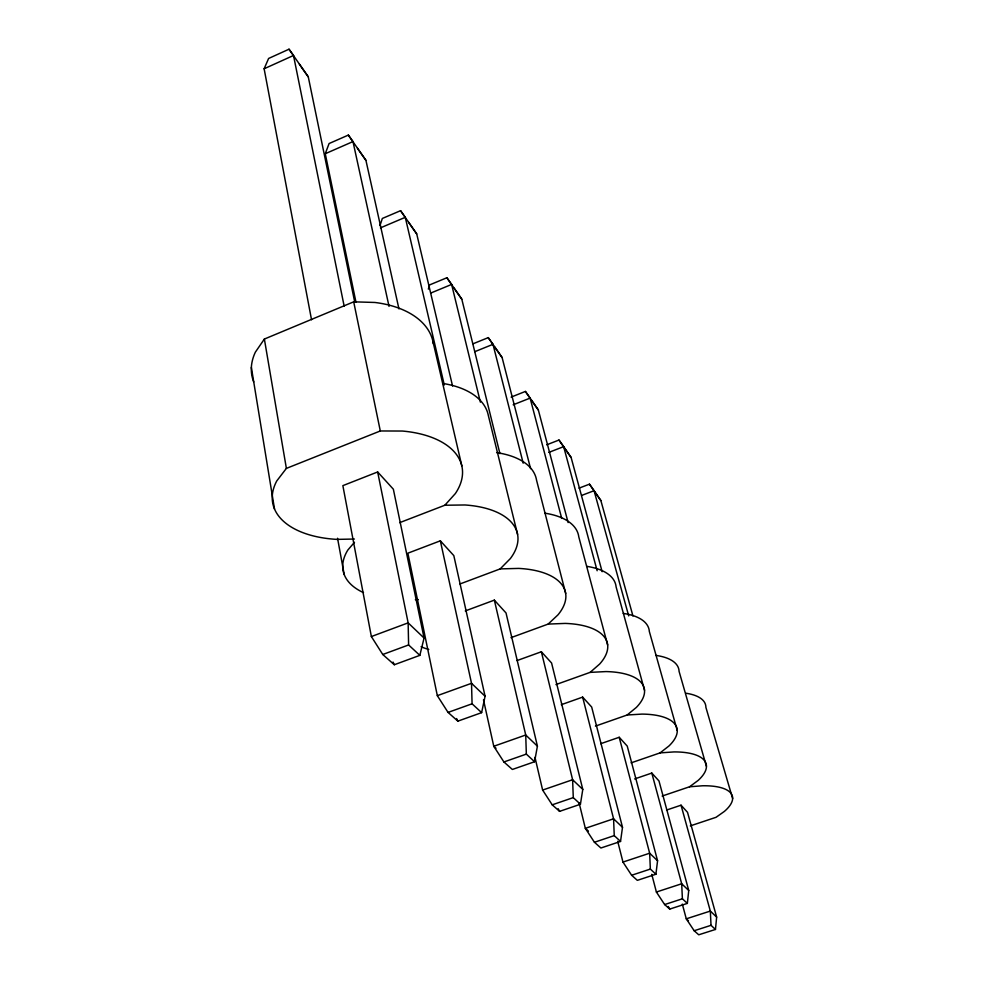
<?xml version="1.0" encoding="UTF-8"?>
<svg xmlns="http://www.w3.org/2000/svg" width="984" height="984" viewBox="0 0 984 984"><rect width="100%" height="100%" fill="white"/><g stroke="black" fill="none" stroke-linecap="round" stroke-linejoin="round"><path stroke-width="1.48" d="M682.33 904.124L686.279 918.822L694.163 930.741L698.738 934.8L715.466 929.449L716.647 917.1L687.509 812.304L681.039 805.195L666.549 810.066M651.765 874.333L656.389 892.033L664.643 904.554L669.747 909.081L687.349 903.386L688.739 890.495L658.985 780.964L651.802 773.067L634.619 778.947M617.694 841.271L622.97 862.07L631.63 875.256L637.349 880.348L655.91 874.235L657.57 860.754L627.238 746.093L619.207 737.274L600.695 743.707M579.17 803.116L585.332 828.331L594.434 842.267L600.904 848.011L620.535 841.443L622.503 827.31L591.679 707.041L582.651 697.115L561.286 704.692M534.976 757.336L542.627 790.066L552.221 804.826L559.588 811.357L580.425 804.248L582.786 789.426L551.581 663.007L541.36 651.765L516.994 660.584M483.488 699.821L493.771 746.266L503.906 761.96L512.369 769.463L534.57 761.739L537.412 746.155L506.022 612.958L494.349 600.129L465.284 610.916M481.631 712.65L485.075 696.241L453.808 555.603L440.34 540.819L407.868 553.192L437.327 695.663L448.052 712.416L457.88 721.137L481.631 712.65L472.074 703.794L471.521 683.314L440.34 540.819M419.836 655.356L424.067 638.038L393.354 489.208L377.659 471.963L342.863 485.641L371.362 636.55L382.764 654.495L394.313 664.741L419.836 655.356L408.606 644.951L408.139 622.86L377.659 471.963M428.347 289.136L429.565 284.93L446.884 277.746L451.619 284.438L480.377 402.161M379.984 225.607L382.333 218.46L400.562 210.687L405.273 217.316L444.288 385.002M355.962 302.162L325.261 153.725L329.087 143.541L348.348 135.091L352.973 141.585L389.037 306.393M311.534 319.775L264.13 68.769L268.607 58.462L289.025 49.2L293.503 55.473L344.166 306.196M433.354 343.834A92.115 55.977 -10.3 0 0 374.916 302.469L353.699 301.83L264.376 339.049L255.36 352.161A92.115 55.977 -10.3 0 0 253.724 381.94M399.676 522.652L444.842 505.235L455.346 493.574A96.383 52.398 -10.8 0 0 402.419 431.041L380.304 430.967L286.381 468.396L276.738 480.979A96.383 52.398 -10.8 0 0 336.86 539.38L354.4 539.035M354.474 542.295L347.832 550.044A89.114 45.043 -12.1 0 0 363.502 592.639M459.934 583.979L500.179 568.9L510.352 558.58A89.114 45.043 -12.1 0 0 464.989 504.976L444.842 505.235M510.991 637.657L548.137 624.09L557.977 614.852A82.914 39.102 -12.9 0 0 518.666 568.408L500.179 568.9M555.935 684.593L590.105 672.38L599.625 664.065A77.564 34.255 -13.6 0 0 565.222 623.413L548.137 624.09M595.418 726.118L627.152 714.999L636.328 707.447A72.877 30.246 -14 0 0 605.984 671.58L590.105 672.38M631.101 762.858L660.079 752.883L668.948 745.983A68.745 26.888 -14.3 0 0 641.974 714.101L627.152 714.999M662.134 796.068L689.538 786.782L698.111 780.447A65.067 24.059 -14.6 0 0 673.979 751.924L660.079 752.883M264.13 68.769L293.503 55.473M325.261 153.725L352.973 141.585M380.427 227.882L405.273 217.316M430.881 293.011L451.619 284.438M473.144 343.748L488.248 337.635L492.984 344.326L523.193 463.193M474.878 351.645L492.984 344.326M511.127 397.106L525.407 391.435L530.118 398.102L561.704 518.359M513.181 404.793L530.118 398.102M546.686 444.817L558.986 440.045L563.648 446.65L597.153 570.745M548.814 452.394L563.648 446.65M578.998 488.162L589.465 484.177L594.065 490.708L628.69 615.886M581.679 495.419L594.065 490.708M371.362 636.55L408.139 622.86L424.067 638.038M382.764 654.495L408.606 644.951M437.327 695.663L471.521 683.314L485.075 696.241M448.052 712.416L472.074 703.794M503.906 761.96L526.342 754.113L534.57 761.739M542.627 790.066L572.614 779.734L582.786 789.426M552.221 804.826L573.278 797.618L580.425 804.248M594.434 842.267L614.25 835.613L620.535 841.443M690.325 825.884L716.057 817.298L724.335 811.443A61.771 21.66 -14.8 0 0 702.625 785.773L689.538 786.782M622.97 862.07L649.661 853.214L657.57 860.754M631.63 875.256L650.35 869.081L655.91 874.235M656.389 892.033L681.691 883.767L688.739 890.495M664.643 904.554L682.392 898.786L687.349 903.386M694.163 930.741L711.026 925.329L715.466 929.449M415.371 599.687L418.262 599.6M495.985 748.246L493.771 746.266L525.727 735.011L537.412 746.155M588.432 831.111L585.332 828.331L613.573 818.799L622.503 827.31M688.48 920.79L686.279 918.822L710.325 911.073L716.647 917.1M299.382 64.194L308.275 76.863L354.793 302.346M357.438 148.252L365.925 160.343L398.951 308.902M408.606 222.322L416.712 233.897L452.566 386.048M454.042 288.115L461.803 299.185L499.921 453.661M494.669 346.922L502.111 357.549L530.585 468.667M531.2 399.812L538.346 410.008L568.112 522.566M564.226 447.634L571.101 457.437L602.134 571.692M594.238 491.077L600.855 500.524L632.946 615.972M289.025 49.2L308.275 76.863M348.348 135.091L365.925 160.343M400.562 210.687L416.712 233.897M446.884 277.746L461.803 299.185M488.248 337.635L502.111 357.549M525.407 391.435L538.346 410.008M558.986 440.045L571.101 457.437M589.465 484.177L600.855 500.524M668.247 906.473L669.747 909.081M558.174 808.737L559.588 811.357M456.601 718.566L457.88 721.137M393.034 662.072L394.313 664.741M732.637 798.516L705.885 707.336A59.987 23.887 -14.9 0 0 685.959 693.24M706.426 766.327L679.071 671.359A63.087 26.457 -14.7 0 0 656.008 655.43M677.238 730.472L649.317 631.433A66.543 29.471 -14.4 0 0 623.229 613.401M681.039 805.195L710.325 911.073L711.026 925.329M644.532 690.301L616.095 586.87A70.405 33.013 -14 0 0 586.673 566.341M651.802 773.067L681.691 883.767L682.392 898.786M607.645 644.975L578.764 536.784A74.759 37.232 -13.5 0 0 544.804 513.181M619.207 737.274L649.661 853.214L650.35 869.081M565.689 593.45L536.526 480.106A79.729 42.287 -12.8 0 0 496.613 452.64M582.651 697.115L613.573 818.799L614.25 835.613M517.572 534.349L488.322 415.445A85.448 48.437 -11.8 0 0 442.751 383.44M541.36 651.765L572.614 779.734L573.278 797.618M494.349 600.129L525.727 735.011L526.342 754.113M432.825 340.968L461.828 465.875M353.699 301.83L380.304 430.967M337.549 538.26L344.203 574.508M264.376 339.049L286.381 468.396M251.363 367.426L274.511 509.06M428.753 649.477A82.914 39.102 -12.9 0 1 421.078 646.734"/></g></svg>
